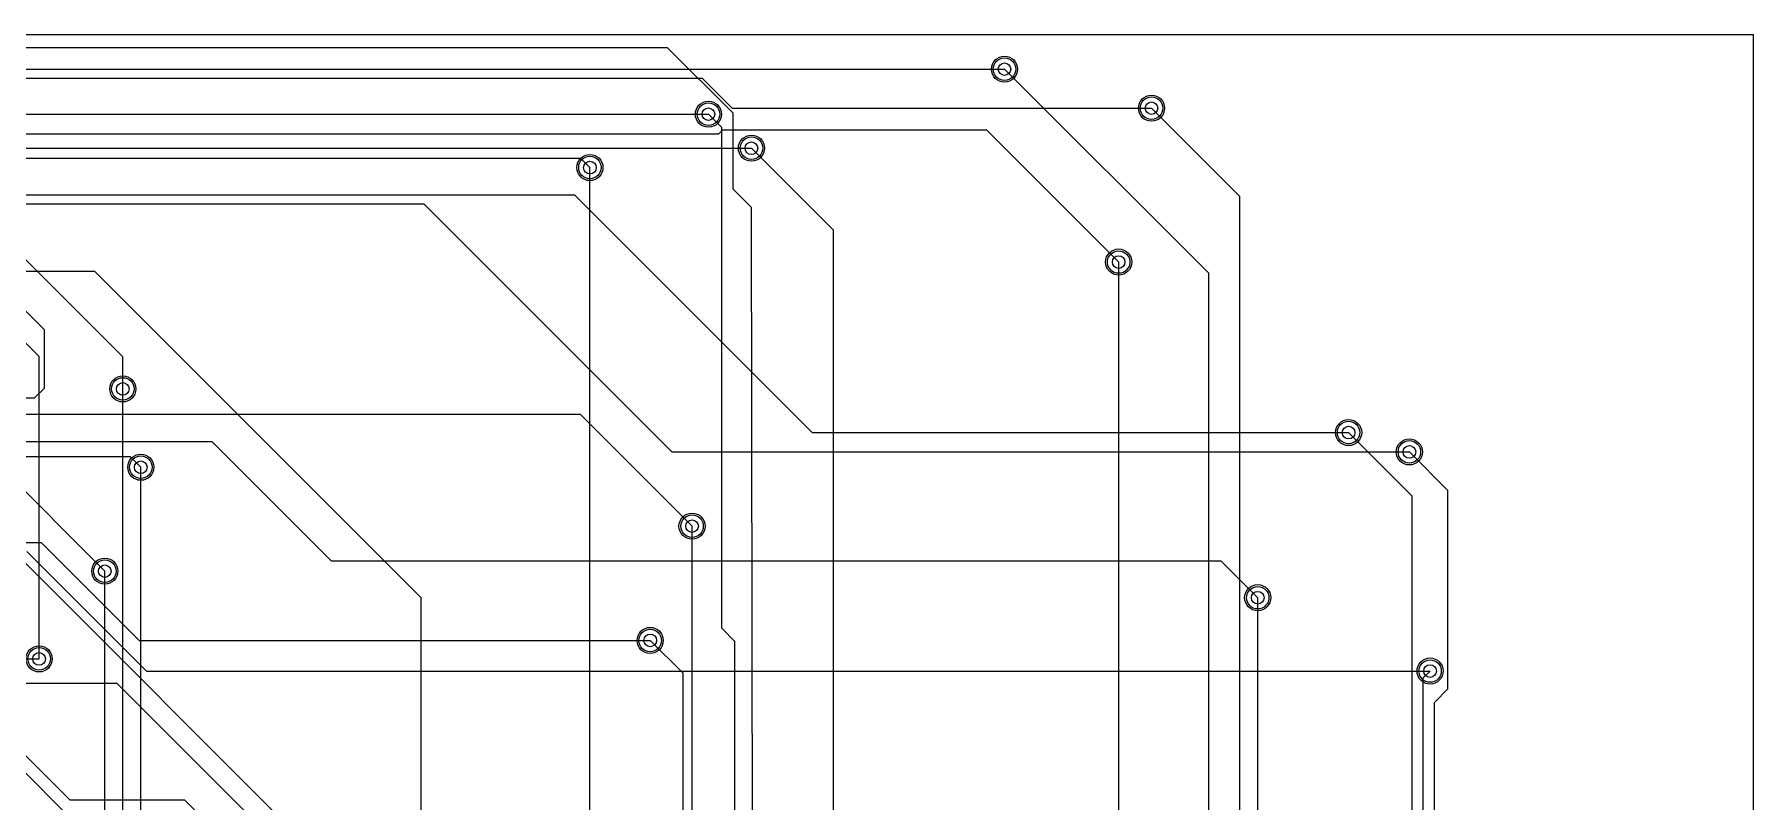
# Model space of a CAD drawing. Header units: millimetres. Extents: x 26 to 338, y 26 to 225.
# Drawn here: x 241.3 to 338.3, y 181.2 to 224.5 of the extents above; entities that cross this region are included whole.
import ezdxf

# ---------------------------------------------------------------- set-up
doc = ezdxf.new("R2010")
doc.units = ezdxf.units.MM
for name, color, linetype in [('BottomLayer', 5, 'Continuous'), ('BottomSolder', 6, 'Continuous'), ('MultiLayer', 9, 'Continuous'), ('TopLayer', 1, 'Continuous'), ('TopSolder', 216, 'Continuous'), ('ViaHoleLayer', 16, 'Continuous')]:
    doc.layers.add(name, color=color, linetype=linetype)

msp = doc.modelspace()

# ---------------------------------------------------------------- linework, layer by layer
at = {"layer": 'BottomLayer'}
for p, q in [((232.641, 222.572), (296.045, 222.572)), ((233.092, 222.068), (278.982, 222.068)), ((278.982, 222.068), (280.68, 220.37)), ((280.68, 220.37), (304.343, 220.37)), ((231.558, 220.031), (279.333, 220.031)), ((232.021, 218.927), (279.929, 218.927)), ((279.929, 218.927), (280.154, 219.151)), ((280.154, 219.151), (295.021, 219.151)), ((295.021, 219.151), (302.489, 211.684)), ((209.867, 217.552), (272.109, 217.552)), ((232.212, 218.11), (281.762, 218.11)), ((272.109, 217.552), (272.644, 217.018)), ((229.252, 215.472), (271.776, 215.472)), ((271.776, 215.472), (285.191, 202.057)), ((229.756, 214.968), (263.263, 214.968)), ((238.149, 214.464), (246.278, 206.334)), ((263.263, 214.968), (277.266, 200.965)), ((239.827, 209.88), (241.859, 207.848)), ((241.859, 204.572), (241.859, 207.848)), ((246.278, 204.521), (246.278, 206.334)), ((237.783, 204.013), (241.3, 204.013)), ((241.3, 204.013), (241.859, 204.572)), ((237.993, 203.09), (272.093, 203.09)), ((272.093, 203.09), (278.409, 196.774)), ((285.191, 202.057), (315.468, 202.057)), ((238.473, 201.549), (251.308, 201.549)), ((251.308, 201.549), (258.039, 194.818)), ((277.266, 200.965), (318.897, 200.965)), ((235.392, 200.703), (246.693, 200.703)), ((239.297, 200.199), (245.262, 194.234)), ((246.693, 200.703), (247.294, 200.101)), ((236.8, 195.854), (241.661, 195.854)), ((240.856, 195.35), (247.61, 188.595)), ((241.661, 195.854), (247.193, 190.322)), ((240.612, 194.846), (284.709, 150.749)), ((258.039, 194.818), (308.254, 194.818)), ((308.254, 194.818), (310.337, 192.735)), ((247.193, 190.322), (276.047, 190.322)), ((231.343, 189.281), (241.554, 189.281)), ((247.61, 188.595), (320.065, 188.595)), ((229.286, 187.909), (245.948, 187.909)), ((245.948, 187.909), (287.909, 145.948)), ((237.928, 186.684), (243.281, 181.331)), ((237.442, 186.18), (268.759, 154.863)), ((243.281, 181.331), (249.758, 181.331)), ((249.758, 181.331), (265.227, 165.862))]:
    msp.add_line(p, q, dxfattribs=at)
for centre in [(296.045, 222.572), (279.333, 220.031), (304.343, 220.37), (281.762, 218.11), (272.644, 217.018), (302.489, 211.684), (246.278, 204.521), (315.468, 202.057), (318.897, 200.965), (247.294, 200.101), (278.409, 196.774), (245.262, 194.234), (310.337, 192.735), (276.047, 190.322), (241.554, 189.281), (320.065, 188.595)]:
    msp.add_circle(centre, 0.635, dxfattribs=at)
at = {"layer": 'BottomSolder'}
for centre in [(296.045, 222.572), (279.333, 220.031), (304.343, 220.37), (281.762, 218.11), (272.644, 217.018), (302.489, 211.684), (246.278, 204.521), (315.468, 202.057), (318.897, 200.965), (247.294, 200.101), (278.409, 196.774), (245.262, 194.234), (310.337, 192.735), (276.047, 190.322), (241.554, 189.281), (320.065, 188.595)]:
    msp.add_circle(centre, 0.737, dxfattribs=at)
at = {"layer": 'MultiLayer'}
for centre in [(296.045, 222.572), (279.333, 220.031), (304.343, 220.37), (281.762, 218.11), (272.644, 217.018), (302.489, 211.684), (246.278, 204.521), (315.468, 202.057), (318.897, 200.965), (247.294, 200.101), (278.409, 196.774), (245.262, 194.234), (310.337, 192.735), (276.047, 190.322), (241.554, 189.281), (320.065, 188.595)]:
    msp.add_circle(centre, 0.635, dxfattribs=at)
at = {"layer": 'TopLayer'}
for p, q in [((25.654, 224.536), (338.328, 224.536)), ((338.328, 25.908), (338.328, 224.536)), ((222.25, 223.799), (277.012, 223.799)), ((277.012, 223.799), (280.721, 220.091)), ((296.045, 222.572), (307.569, 211.049)), ((304.343, 220.37), (309.321, 215.392)), ((279.333, 220.031), (280.086, 219.278)), ((280.721, 215.798), (280.721, 220.091)), ((280.086, 191.008), (280.086, 219.278)), ((281.762, 218.11), (286.385, 213.487)), ((272.644, 171.755), (272.644, 217.018)), ((280.721, 215.798), (281.737, 214.782)), ((281.737, 214.782), (281.838, 158.293)), ((309.321, 156.489), (309.321, 215.392)), ((286.385, 154.035), (286.385, 213.487)), ((302.489, 153.908), (302.489, 211.684)), ((238.684, 211.176), (244.678, 211.176)), ((244.678, 211.176), (263.119, 192.735)), ((307.569, 153.908), (307.569, 211.049)), ((238.419, 209.484), (241.554, 206.35)), ((241.554, 189.281), (241.554, 206.35)), ((246.278, 160.35), (246.278, 204.521)), ((315.468, 202.057), (319.049, 198.476)), ((318.897, 200.965), (321.077, 198.784)), ((247.294, 166.802), (247.294, 200.101)), ((319.049, 151.054), (319.049, 198.476)), ((321.077, 187.583), (321.077, 198.784)), ((278.409, 135.996), (278.409, 196.774)), ((245.262, 155.804), (245.262, 194.234)), ((263.119, 154.508), (263.119, 192.735)), ((310.337, 158.988), (310.337, 192.735)), ((276.047, 190.322), (277.901, 188.468)), ((280.086, 191.008), (280.822, 190.271)), ((280.822, 154.162), (280.822, 190.271)), ((277.901, 136.453), (277.901, 188.468)), ((319.684, 188.214), (320.065, 188.595)), ((319.684, 149.581), (319.684, 188.214)), ((320.319, 186.825), (321.077, 187.583)), ((320.319, 78.089), (320.319, 186.825))]:
    msp.add_line(p, q, dxfattribs=at)
for centre in [(296.045, 222.572), (279.333, 220.031), (304.343, 220.37), (281.762, 218.11), (272.644, 217.018), (302.489, 211.684), (246.278, 204.521), (315.468, 202.057), (318.897, 200.965), (247.294, 200.101), (278.409, 196.774), (245.262, 194.234), (310.337, 192.735), (276.047, 190.322), (241.554, 189.281), (320.065, 188.595)]:
    msp.add_circle(centre, 0.635, dxfattribs=at)
at = {"layer": 'TopSolder'}
for centre in [(296.045, 222.572), (279.333, 220.031), (304.343, 220.37), (281.762, 218.11), (272.644, 217.018), (302.489, 211.684), (246.278, 204.521), (315.468, 202.057), (318.897, 200.965), (247.294, 200.101), (278.409, 196.774), (245.262, 194.234), (310.337, 192.735), (276.047, 190.322), (241.554, 189.281), (320.065, 188.595)]:
    msp.add_circle(centre, 0.737, dxfattribs=at)
at = {"layer": 'ViaHoleLayer'}
for centre in [(296.045, 222.572), (279.333, 220.031), (304.343, 220.37), (281.762, 218.11), (272.644, 217.018), (302.489, 211.684), (246.278, 204.521), (315.468, 202.057), (318.897, 200.965), (247.294, 200.101), (278.409, 196.774), (245.262, 194.234), (310.337, 192.735), (276.047, 190.322), (241.554, 189.281), (320.065, 188.595)]:
    msp.add_circle(centre, 0.356, dxfattribs=at)

doc.saveas('drawing.dxf')
